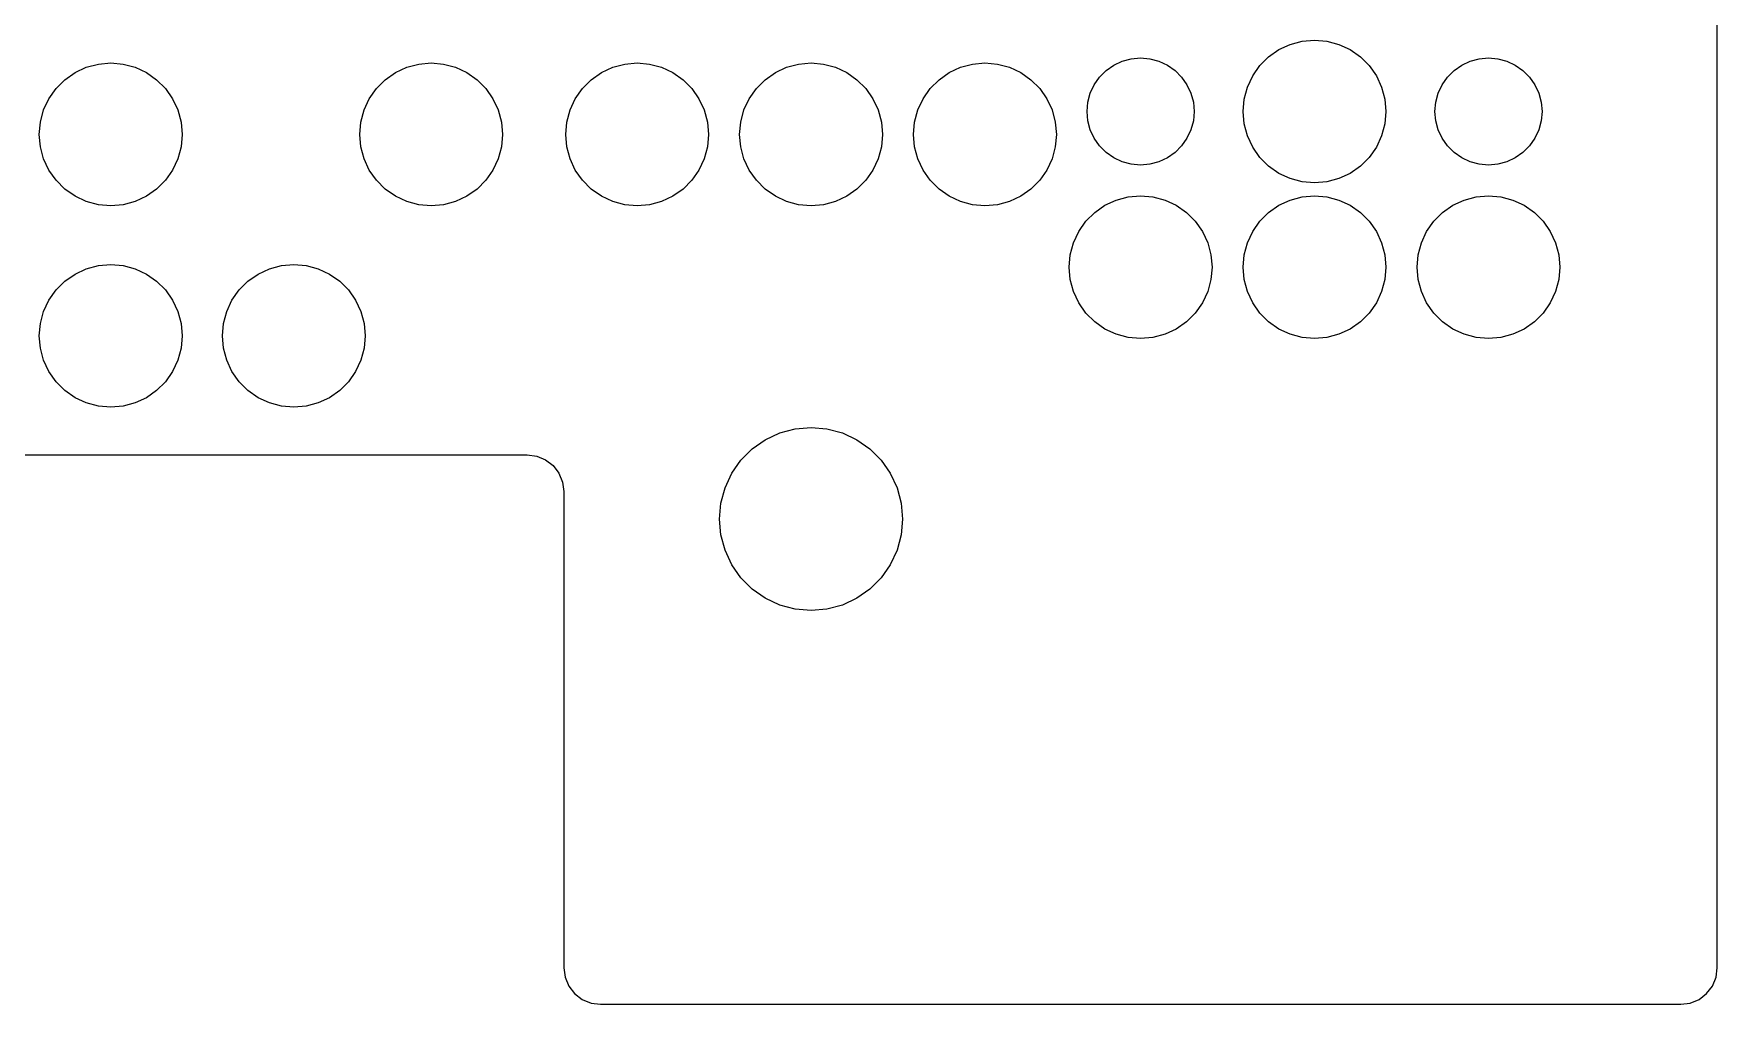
# Model space of a CAD drawing. Header units: metres. Extents: x 0 to 322, y -214 to 0.
# Drawn here: x 138.1 to 322, y -214 to -108 of the extents above; entities that cross this region are included whole.
import ezdxf

# ---------------------------------------------------------------- set-up
doc = ezdxf.new("R2010")
doc.units = ezdxf.units.M

msp = doc.modelspace()

# ---------------------------------------------------------------- linework, layer by layer
for p, q in [((322, -210), (322, -4)), ((272.986, -110.525), (274.1, -109.745)), ((274.1, -109.745), (275.332, -109.17)), ((275.332, -109.17), (276.646, -108.819)), ((276.646, -108.819), (278, -108.7)), ((278, -108.7), (279.354, -108.819)), ((279.354, -108.819), (280.668, -109.17)), ((280.668, -109.17), (281.9, -109.745)), ((281.9, -109.745), (283.014, -110.525)), ((142.6, -112.245), (143.832, -111.67)), ((143.832, -111.67), (145.146, -111.319)), ((145.146, -111.319), (146.5, -111.2)), ((146.5, -111.2), (147.854, -111.319)), ((147.854, -111.319), (149.168, -111.67)), ((149.168, -111.67), (150.4, -112.245)), ((177.6, -112.245), (178.832, -111.67)), ((178.832, -111.67), (180.146, -111.319)), ((180.146, -111.319), (181.5, -111.2)), ((181.5, -111.2), (182.854, -111.319)), ((182.854, -111.319), (184.168, -111.67)), ((184.168, -111.67), (185.4, -112.245)), ((200.1, -112.245), (201.332, -111.67)), ((201.332, -111.67), (202.646, -111.319)), ((202.646, -111.319), (204, -111.2)), ((204, -111.2), (205.354, -111.319)), ((205.354, -111.319), (206.668, -111.67)), ((206.668, -111.67), (207.9, -112.245)), ((219.1, -112.245), (220.332, -111.67)), ((220.332, -111.67), (221.646, -111.319)), ((221.646, -111.319), (223, -111.2)), ((223, -111.2), (224.354, -111.319)), ((224.354, -111.319), (225.668, -111.67)), ((225.668, -111.67), (226.9, -112.245)), ((238.1, -112.245), (239.332, -111.67)), ((239.332, -111.67), (240.646, -111.319)), ((240.646, -111.319), (242, -111.2)), ((242, -111.2), (243.354, -111.319)), ((243.354, -111.319), (244.668, -111.67)), ((244.668, -111.67), (245.9, -112.245)), ((254.519, -112.74), (255.24, -112.019)), ((255.24, -112.019), (256.075, -111.434)), ((256.075, -111.434), (256.999, -111.003)), ((256.999, -111.003), (257.984, -110.739)), ((257.984, -110.739), (259, -110.65)), ((259, -110.65), (260.016, -110.739)), ((260.016, -110.739), (261.001, -111.003)), ((261.001, -111.003), (261.925, -111.434)), ((261.925, -111.434), (262.76, -112.019)), ((262.76, -112.019), (263.481, -112.74)), ((271.245, -112.6), (272.025, -111.486)), ((272.025, -111.486), (272.986, -110.525)), ((283.014, -110.525), (283.975, -111.486)), ((283.975, -111.486), (284.755, -112.6)), ((292.519, -112.74), (293.24, -112.019)), ((293.24, -112.019), (294.075, -111.434)), ((294.075, -111.434), (294.999, -111.003)), ((294.999, -111.003), (295.984, -110.739)), ((295.984, -110.739), (297, -110.65)), ((297, -110.65), (298.016, -110.739)), ((298.016, -110.739), (299.001, -111.003)), ((299.001, -111.003), (299.925, -111.434)), ((299.925, -111.434), (300.76, -112.019)), ((300.76, -112.019), (301.481, -112.74)), ((139.745, -115.1), (140.525, -113.986)), ((140.525, -113.986), (141.486, -113.025)), ((141.486, -113.025), (142.6, -112.245)), ((150.4, -112.245), (151.514, -113.025)), ((151.514, -113.025), (152.475, -113.986)), ((152.475, -113.986), (153.255, -115.1)), ((174.745, -115.1), (175.525, -113.986)), ((175.525, -113.986), (176.486, -113.025)), ((176.486, -113.025), (177.6, -112.245)), ((185.4, -112.245), (186.514, -113.025)), ((186.514, -113.025), (187.475, -113.986)), ((187.475, -113.986), (188.255, -115.1)), ((197.245, -115.1), (198.025, -113.986)), ((198.025, -113.986), (198.986, -113.025)), ((198.986, -113.025), (200.1, -112.245)), ((207.9, -112.245), (209.014, -113.025)), ((209.014, -113.025), (209.975, -113.986)), ((209.975, -113.986), (210.755, -115.1)), ((216.245, -115.1), (217.025, -113.986)), ((217.025, -113.986), (217.986, -113.025)), ((217.986, -113.025), (219.1, -112.245)), ((226.9, -112.245), (228.014, -113.025)), ((228.014, -113.025), (228.975, -113.986)), ((228.975, -113.986), (229.755, -115.1)), ((235.245, -115.1), (236.025, -113.986)), ((236.025, -113.986), (236.986, -113.025)), ((236.986, -113.025), (238.1, -112.245)), ((245.9, -112.245), (247.014, -113.025)), ((247.014, -113.025), (247.975, -113.986)), ((247.975, -113.986), (248.755, -115.1)), ((253.503, -114.499), (253.934, -113.575)), ((253.934, -113.575), (254.519, -112.74)), ((263.481, -112.74), (264.066, -113.575)), ((264.066, -113.575), (264.497, -114.499)), ((270.319, -115.146), (270.67, -113.832)), ((270.67, -113.832), (271.245, -112.6)), ((284.755, -112.6), (285.33, -113.832)), ((285.33, -113.832), (285.681, -115.146)), ((291.503, -114.499), (291.934, -113.575)), ((291.934, -113.575), (292.519, -112.74)), ((301.481, -112.74), (302.066, -113.575)), ((302.066, -113.575), (302.497, -114.499)), ((139.17, -116.332), (139.745, -115.1)), ((153.255, -115.1), (153.83, -116.332)), ((174.17, -116.332), (174.745, -115.1)), ((188.255, -115.1), (188.83, -116.332)), ((196.67, -116.332), (197.245, -115.1)), ((210.755, -115.1), (211.33, -116.332)), ((215.67, -116.332), (216.245, -115.1)), ((229.755, -115.1), (230.33, -116.332)), ((234.67, -116.332), (235.245, -115.1)), ((248.755, -115.1), (249.33, -116.332)), ((253.15, -116.5), (253.239, -115.484)), ((253.239, -115.484), (253.503, -114.499)), ((264.497, -114.499), (264.761, -115.484)), ((264.761, -115.484), (264.85, -116.5)), ((270.2, -116.5), (270.319, -115.146)), ((285.681, -115.146), (285.8, -116.5)), ((291.15, -116.5), (291.239, -115.484)), ((291.239, -115.484), (291.503, -114.499)), ((302.497, -114.499), (302.761, -115.484)), ((302.761, -115.484), (302.85, -116.5)), ((138.7, -119), (138.818, -117.646)), ((138.818, -117.646), (139.17, -116.332)), ((153.83, -116.332), (154.181, -117.646)), ((154.181, -117.646), (154.3, -119)), ((173.7, -119), (173.818, -117.646)), ((173.818, -117.646), (174.17, -116.332)), ((188.83, -116.332), (189.181, -117.646)), ((189.181, -117.646), (189.3, -119)), ((196.2, -119), (196.318, -117.646)), ((196.318, -117.646), (196.67, -116.332)), ((211.33, -116.332), (211.681, -117.646)), ((211.681, -117.646), (211.8, -119)), ((215.2, -119), (215.318, -117.646)), ((215.318, -117.646), (215.67, -116.332)), ((230.33, -116.332), (230.681, -117.646)), ((230.681, -117.646), (230.8, -119)), ((234.2, -119), (234.318, -117.646)), ((234.318, -117.646), (234.67, -116.332)), ((249.33, -116.332), (249.681, -117.646)), ((249.681, -117.646), (249.8, -119)), ((253.239, -117.516), (253.15, -116.5)), ((253.503, -118.501), (253.239, -117.516)), ((264.761, -117.516), (264.497, -118.501)), ((264.85, -116.5), (264.761, -117.516)), ((270.319, -117.854), (270.2, -116.5)), ((285.8, -116.5), (285.681, -117.854)), ((291.239, -117.516), (291.15, -116.5)), ((291.503, -118.501), (291.239, -117.516)), ((302.761, -117.516), (302.497, -118.501)), ((302.85, -116.5), (302.761, -117.516)), ((138.818, -120.354), (138.7, -119)), ((154.3, -119), (154.181, -120.354)), ((173.818, -120.354), (173.7, -119)), ((189.3, -119), (189.181, -120.354)), ((196.318, -120.354), (196.2, -119)), ((211.8, -119), (211.681, -120.354)), ((215.318, -120.354), (215.2, -119)), ((230.8, -119), (230.681, -120.354)), ((234.318, -120.354), (234.2, -119)), ((249.8, -119), (249.681, -120.354)), ((253.934, -119.425), (253.503, -118.501)), ((254.519, -120.26), (253.934, -119.425)), ((264.066, -119.425), (263.481, -120.26)), ((264.497, -118.501), (264.066, -119.425)), ((270.67, -119.168), (270.319, -117.854)), ((271.245, -120.4), (270.67, -119.168)), ((285.33, -119.168), (284.755, -120.4)), ((285.681, -117.854), (285.33, -119.168)), ((291.934, -119.425), (291.503, -118.501)), ((292.519, -120.26), (291.934, -119.425)), ((302.066, -119.425), (301.481, -120.26)), ((302.497, -118.501), (302.066, -119.425)), ((139.17, -121.668), (138.818, -120.354)), ((154.181, -120.354), (153.83, -121.668)), ((174.17, -121.668), (173.818, -120.354)), ((189.181, -120.354), (188.83, -121.668)), ((196.67, -121.668), (196.318, -120.354)), ((211.681, -120.354), (211.33, -121.668)), ((215.67, -121.668), (215.318, -120.354)), ((230.681, -120.354), (230.33, -121.668)), ((234.67, -121.668), (234.318, -120.354)), ((249.681, -120.354), (249.33, -121.668)), ((255.24, -120.981), (254.519, -120.26)), ((256.075, -121.566), (255.24, -120.981)), ((262.76, -120.981), (261.925, -121.566)), ((263.481, -120.26), (262.76, -120.981)), ((272.025, -121.514), (271.245, -120.4)), ((284.755, -120.4), (283.975, -121.514)), ((293.24, -120.981), (292.519, -120.26)), ((294.075, -121.566), (293.24, -120.981)), ((300.76, -120.981), (299.925, -121.566)), ((301.481, -120.26), (300.76, -120.981)), ((139.745, -122.9), (139.17, -121.668)), ((140.525, -124.014), (139.745, -122.9)), ((153.255, -122.9), (152.475, -124.014)), ((153.83, -121.668), (153.255, -122.9)), ((174.745, -122.9), (174.17, -121.668)), ((175.525, -124.014), (174.745, -122.9)), ((188.255, -122.9), (187.475, -124.014)), ((188.83, -121.668), (188.255, -122.9)), ((197.245, -122.9), (196.67, -121.668)), ((198.025, -124.014), (197.245, -122.9)), ((210.755, -122.9), (209.975, -124.014)), ((211.33, -121.668), (210.755, -122.9)), ((216.245, -122.9), (215.67, -121.668)), ((217.025, -124.014), (216.245, -122.9)), ((229.755, -122.9), (228.975, -124.014)), ((230.33, -121.668), (229.755, -122.9)), ((235.245, -122.9), (234.67, -121.668)), ((236.025, -124.014), (235.245, -122.9)), ((248.755, -122.9), (247.975, -124.014)), ((249.33, -121.668), (248.755, -122.9)), ((256.999, -121.997), (256.075, -121.566)), ((257.984, -122.261), (256.999, -121.997)), ((259, -122.35), (257.984, -122.261)), ((260.016, -122.261), (259, -122.35)), ((261.001, -121.997), (260.016, -122.261)), ((261.925, -121.566), (261.001, -121.997)), ((272.986, -122.475), (272.025, -121.514)), ((274.1, -123.255), (272.986, -122.475)), ((283.014, -122.475), (281.9, -123.255)), ((283.975, -121.514), (283.014, -122.475)), ((294.999, -121.997), (294.075, -121.566)), ((295.984, -122.261), (294.999, -121.997)), ((297, -122.35), (295.984, -122.261)), ((298.016, -122.261), (297, -122.35)), ((299.001, -121.997), (298.016, -122.261)), ((299.925, -121.566), (299.001, -121.997)), ((141.486, -124.975), (140.525, -124.014)), ((142.6, -125.755), (141.486, -124.975)), ((151.514, -124.975), (150.4, -125.755)), ((152.475, -124.014), (151.514, -124.975)), ((176.486, -124.975), (175.525, -124.014)), ((177.6, -125.755), (176.486, -124.975)), ((186.514, -124.975), (185.4, -125.755)), ((187.475, -124.014), (186.514, -124.975)), ((198.986, -124.975), (198.025, -124.014)), ((200.1, -125.755), (198.986, -124.975)), ((209.014, -124.975), (207.9, -125.755)), ((209.975, -124.014), (209.014, -124.975)), ((217.986, -124.975), (217.025, -124.014)), ((219.1, -125.755), (217.986, -124.975)), ((228.014, -124.975), (226.9, -125.755)), ((228.975, -124.014), (228.014, -124.975)), ((236.986, -124.975), (236.025, -124.014)), ((238.1, -125.755), (236.986, -124.975)), ((247.014, -124.975), (245.9, -125.755)), ((247.975, -124.014), (247.014, -124.975)), ((275.332, -123.83), (274.1, -123.255)), ((276.646, -124.181), (275.332, -123.83)), ((278, -124.3), (276.646, -124.181)), ((279.354, -124.181), (278, -124.3)), ((280.668, -123.83), (279.354, -124.181)), ((281.9, -123.255), (280.668, -123.83)), ((143.832, -126.33), (142.6, -125.755)), ((145.146, -126.681), (143.832, -126.33)), ((146.5, -126.8), (145.146, -126.681)), ((147.854, -126.681), (146.5, -126.8)), ((149.168, -126.33), (147.854, -126.681)), ((150.4, -125.755), (149.168, -126.33)), ((178.832, -126.33), (177.6, -125.755)), ((180.146, -126.681), (178.832, -126.33)), ((181.5, -126.8), (180.146, -126.681)), ((182.854, -126.681), (181.5, -126.8)), ((184.168, -126.33), (182.854, -126.681)), ((185.4, -125.755), (184.168, -126.33)), ((201.332, -126.33), (200.1, -125.755)), ((202.646, -126.681), (201.332, -126.33)), ((204, -126.8), (202.646, -126.681)), ((205.354, -126.681), (204, -126.8)), ((206.668, -126.33), (205.354, -126.681)), ((207.9, -125.755), (206.668, -126.33)), ((220.332, -126.33), (219.1, -125.755)), ((221.646, -126.681), (220.332, -126.33)), ((223, -126.8), (221.646, -126.681)), ((224.354, -126.681), (223, -126.8)), ((225.668, -126.33), (224.354, -126.681)), ((226.9, -125.755), (225.668, -126.33)), ((239.332, -126.33), (238.1, -125.755)), ((240.646, -126.681), (239.332, -126.33)), ((242, -126.8), (240.646, -126.681)), ((243.354, -126.681), (242, -126.8)), ((244.668, -126.33), (243.354, -126.681)), ((245.9, -125.755), (244.668, -126.33)), ((253.986, -127.525), (255.1, -126.745)), ((255.1, -126.745), (256.332, -126.17)), ((256.332, -126.17), (257.646, -125.818)), ((257.646, -125.818), (259, -125.7)), ((259, -125.7), (260.354, -125.818)), ((260.354, -125.818), (261.668, -126.17)), ((261.668, -126.17), (262.9, -126.745)), ((262.9, -126.745), (264.014, -127.525)), ((272.986, -127.525), (274.1, -126.745)), ((274.1, -126.745), (275.332, -126.17)), ((275.332, -126.17), (276.646, -125.818)), ((276.646, -125.818), (278, -125.7)), ((278, -125.7), (279.354, -125.818)), ((279.354, -125.818), (280.668, -126.17)), ((280.668, -126.17), (281.9, -126.745)), ((281.9, -126.745), (283.014, -127.525)), ((291.986, -127.525), (293.1, -126.745)), ((293.1, -126.745), (294.332, -126.17)), ((294.332, -126.17), (295.646, -125.818)), ((295.646, -125.818), (297, -125.7)), ((297, -125.7), (298.354, -125.818)), ((298.354, -125.818), (299.668, -126.17)), ((299.668, -126.17), (300.9, -126.745)), ((300.9, -126.745), (302.014, -127.525)), ((252.245, -129.6), (253.025, -128.486)), ((253.025, -128.486), (253.986, -127.525)), ((264.014, -127.525), (264.975, -128.486)), ((264.975, -128.486), (265.755, -129.6)), ((271.245, -129.6), (272.025, -128.486)), ((272.025, -128.486), (272.986, -127.525)), ((283.014, -127.525), (283.975, -128.486)), ((283.975, -128.486), (284.755, -129.6)), ((290.245, -129.6), (291.025, -128.486)), ((291.025, -128.486), (291.986, -127.525)), ((302.014, -127.525), (302.975, -128.486)), ((302.975, -128.486), (303.755, -129.6)), ((251.67, -130.832), (252.245, -129.6)), ((265.755, -129.6), (266.33, -130.832)), ((270.67, -130.832), (271.245, -129.6)), ((284.755, -129.6), (285.33, -130.832)), ((289.67, -130.832), (290.245, -129.6)), ((303.755, -129.6), (304.33, -130.832)), ((251.2, -133.5), (251.319, -132.146)), ((251.319, -132.146), (251.67, -130.832)), ((266.33, -130.832), (266.682, -132.146)), ((266.682, -132.146), (266.8, -133.5)), ((270.2, -133.5), (270.319, -132.146)), ((270.319, -132.146), (270.67, -130.832)), ((285.33, -130.832), (285.681, -132.146)), ((285.681, -132.146), (285.8, -133.5)), ((289.2, -133.5), (289.318, -132.146)), ((289.318, -132.146), (289.67, -130.832)), ((304.33, -130.832), (304.681, -132.146)), ((304.681, -132.146), (304.8, -133.5)), ((141.486, -135.025), (142.6, -134.245)), ((142.6, -134.245), (143.832, -133.67)), ((143.832, -133.67), (145.146, -133.319)), ((145.146, -133.319), (146.5, -133.2)), ((146.5, -133.2), (147.854, -133.319)), ((147.854, -133.319), (149.168, -133.67)), ((149.168, -133.67), (150.4, -134.245)), ((150.4, -134.245), (151.514, -135.025)), ((161.486, -135.025), (162.6, -134.245)), ((162.6, -134.245), (163.832, -133.67)), ((163.832, -133.67), (165.146, -133.319)), ((165.146, -133.319), (166.5, -133.2)), ((166.5, -133.2), (167.854, -133.319)), ((167.854, -133.319), (169.168, -133.67)), ((169.168, -133.67), (170.4, -134.245)), ((170.4, -134.245), (171.514, -135.025)), ((251.319, -134.854), (251.2, -133.5)), ((266.8, -133.5), (266.682, -134.854)), ((270.319, -134.854), (270.2, -133.5)), ((285.8, -133.5), (285.681, -134.854)), ((289.318, -134.854), (289.2, -133.5)), ((304.8, -133.5), (304.681, -134.854)), ((139.745, -137.1), (140.525, -135.986)), ((140.525, -135.986), (141.486, -135.025)), ((151.514, -135.025), (152.475, -135.986)), ((152.475, -135.986), (153.255, -137.1)), ((159.745, -137.1), (160.525, -135.986)), ((160.525, -135.986), (161.486, -135.025)), ((171.514, -135.025), (172.475, -135.986)), ((172.475, -135.986), (173.255, -137.1)), ((251.67, -136.168), (251.319, -134.854)), ((266.682, -134.854), (266.33, -136.168)), ((270.67, -136.168), (270.319, -134.854)), ((285.681, -134.854), (285.33, -136.168)), ((289.67, -136.168), (289.318, -134.854)), ((304.681, -134.854), (304.33, -136.168)), ((139.17, -138.332), (139.745, -137.1)), ((153.255, -137.1), (153.83, -138.332)), ((159.17, -138.332), (159.745, -137.1)), ((173.255, -137.1), (173.83, -138.332)), ((252.245, -137.4), (251.67, -136.168)), ((253.025, -138.514), (252.245, -137.4)), ((265.755, -137.4), (264.975, -138.514)), ((266.33, -136.168), (265.755, -137.4)), ((271.245, -137.4), (270.67, -136.168)), ((272.025, -138.514), (271.245, -137.4)), ((284.755, -137.4), (283.975, -138.514)), ((285.33, -136.168), (284.755, -137.4)), ((290.245, -137.4), (289.67, -136.168)), ((291.025, -138.514), (290.245, -137.4)), ((303.755, -137.4), (302.975, -138.514)), ((304.33, -136.168), (303.755, -137.4)), ((138.7, -141), (138.818, -139.646)), ((138.818, -139.646), (139.17, -138.332)), ((153.83, -138.332), (154.181, -139.646)), ((154.181, -139.646), (154.3, -141)), ((158.7, -141), (158.818, -139.646)), ((158.818, -139.646), (159.17, -138.332)), ((173.83, -138.332), (174.181, -139.646)), ((174.181, -139.646), (174.3, -141)), ((253.986, -139.475), (253.025, -138.514)), ((255.1, -140.255), (253.986, -139.475)), ((264.014, -139.475), (262.9, -140.255)), ((264.975, -138.514), (264.014, -139.475)), ((272.986, -139.475), (272.025, -138.514)), ((274.1, -140.255), (272.986, -139.475)), ((283.014, -139.475), (281.9, -140.255)), ((283.975, -138.514), (283.014, -139.475)), ((291.986, -139.475), (291.025, -138.514)), ((293.1, -140.255), (291.986, -139.475)), ((302.014, -139.475), (300.9, -140.255)), ((302.975, -138.514), (302.014, -139.475)), ((138.818, -142.354), (138.7, -141)), ((154.3, -141), (154.181, -142.354)), ((158.818, -142.354), (158.7, -141)), ((174.3, -141), (174.181, -142.354)), ((256.332, -140.83), (255.1, -140.255)), ((257.646, -141.181), (256.332, -140.83)), ((259, -141.3), (257.646, -141.181)), ((260.354, -141.181), (259, -141.3)), ((261.668, -140.83), (260.354, -141.181)), ((262.9, -140.255), (261.668, -140.83)), ((275.332, -140.83), (274.1, -140.255)), ((276.646, -141.181), (275.332, -140.83)), ((278, -141.3), (276.646, -141.181)), ((279.354, -141.181), (278, -141.3)), ((280.668, -140.83), (279.354, -141.181)), ((281.9, -140.255), (280.668, -140.83)), ((294.332, -140.83), (293.1, -140.255)), ((295.646, -141.181), (294.332, -140.83)), ((297, -141.3), (295.646, -141.181)), ((298.354, -141.181), (297, -141.3)), ((299.668, -140.83), (298.354, -141.181)), ((300.9, -140.255), (299.668, -140.83)), ((139.17, -143.668), (138.818, -142.354)), ((154.181, -142.354), (153.83, -143.668)), ((159.17, -143.668), (158.818, -142.354)), ((174.181, -142.354), (173.83, -143.668)), ((139.745, -144.9), (139.17, -143.668)), ((140.525, -146.014), (139.745, -144.9)), ((153.255, -144.9), (152.475, -146.014)), ((153.83, -143.668), (153.255, -144.9)), ((159.745, -144.9), (159.17, -143.668)), ((160.525, -146.014), (159.745, -144.9)), ((173.255, -144.9), (172.475, -146.014)), ((173.83, -143.668), (173.255, -144.9)), ((141.486, -146.975), (140.525, -146.014)), ((142.6, -147.755), (141.486, -146.975)), ((151.514, -146.975), (150.4, -147.755)), ((152.475, -146.014), (151.514, -146.975)), ((161.486, -146.975), (160.525, -146.014)), ((162.6, -147.755), (161.486, -146.975)), ((171.514, -146.975), (170.4, -147.755)), ((172.475, -146.014), (171.514, -146.975)), ((143.832, -148.33), (142.6, -147.755)), ((145.146, -148.681), (143.832, -148.33)), ((146.5, -148.8), (145.146, -148.681)), ((147.854, -148.681), (146.5, -148.8)), ((149.168, -148.33), (147.854, -148.681)), ((150.4, -147.755), (149.168, -148.33)), ((163.832, -148.33), (162.6, -147.755)), ((165.146, -148.681), (163.832, -148.33)), ((166.5, -148.8), (165.146, -148.681)), ((167.854, -148.681), (166.5, -148.8)), ((169.168, -148.33), (167.854, -148.681)), ((170.4, -147.755), (169.168, -148.33)), ((216.572, -153.34), (218, -152.34)), ((218, -152.34), (219.58, -151.603)), ((219.58, -151.603), (221.264, -151.152)), ((221.264, -151.152), (223, -151)), ((223, -151), (224.736, -151.152)), ((224.736, -151.152), (226.42, -151.603)), ((226.42, -151.603), (228, -152.34)), ((228, -152.34), (229.428, -153.34)), ((102, -154), (192, -154)), ((192, -154), (193.035, -154.136)), ((193.035, -154.136), (194, -154.536)), ((215.34, -154.572), (216.572, -153.34)), ((229.428, -153.34), (230.66, -154.572)), ((194, -154.536), (194.828, -155.172)), ((194.828, -155.172), (195.464, -156)), ((195.464, -156), (195.864, -156.965)), ((213.603, -157.58), (214.34, -156)), ((214.34, -156), (215.34, -154.572)), ((230.66, -154.572), (231.66, -156)), ((231.66, -156), (232.397, -157.58)), ((195.864, -156.965), (196, -158)), ((196, -158), (196, -210)), ((213.152, -159.264), (213.603, -157.58)), ((232.397, -157.58), (232.848, -159.264)), ((213, -161), (213.152, -159.264)), ((232.848, -159.264), (233, -161)), ((213.152, -162.736), (213, -161)), ((233, -161), (232.848, -162.736)), ((213.603, -164.42), (213.152, -162.736)), ((232.848, -162.736), (232.397, -164.42)), ((214.34, -166), (213.603, -164.42)), ((232.397, -164.42), (231.66, -166)), ((215.34, -167.428), (214.34, -166)), ((231.66, -166), (230.66, -167.428)), ((216.572, -168.66), (215.34, -167.428)), ((218, -169.66), (216.572, -168.66)), ((229.428, -168.66), (228, -169.66)), ((230.66, -167.428), (229.428, -168.66)), ((219.58, -170.397), (218, -169.66)), ((221.264, -170.848), (219.58, -170.397)), ((223, -171), (221.264, -170.848)), ((224.736, -170.848), (223, -171)), ((226.42, -170.397), (224.736, -170.848)), ((228, -169.66), (226.42, -170.397)), ((196, -210), (196.136, -211.035)), ((196.136, -211.035), (196.536, -212)), ((321.464, -212), (321.864, -211.035)), ((321.864, -211.035), (322, -210)), ((196.536, -212), (197.172, -212.828)), ((197.172, -212.828), (198, -213.464)), ((320, -213.464), (320.828, -212.828)), ((320.828, -212.828), (321.464, -212)), ((198, -213.464), (198.965, -213.864)), ((198.965, -213.864), (200, -214)), ((200, -214), (318, -214)), ((318, -214), (319.035, -213.864)), ((319.035, -213.864), (320, -213.464))]:
    msp.add_line(p, q)

doc.saveas('drawing.dxf')
